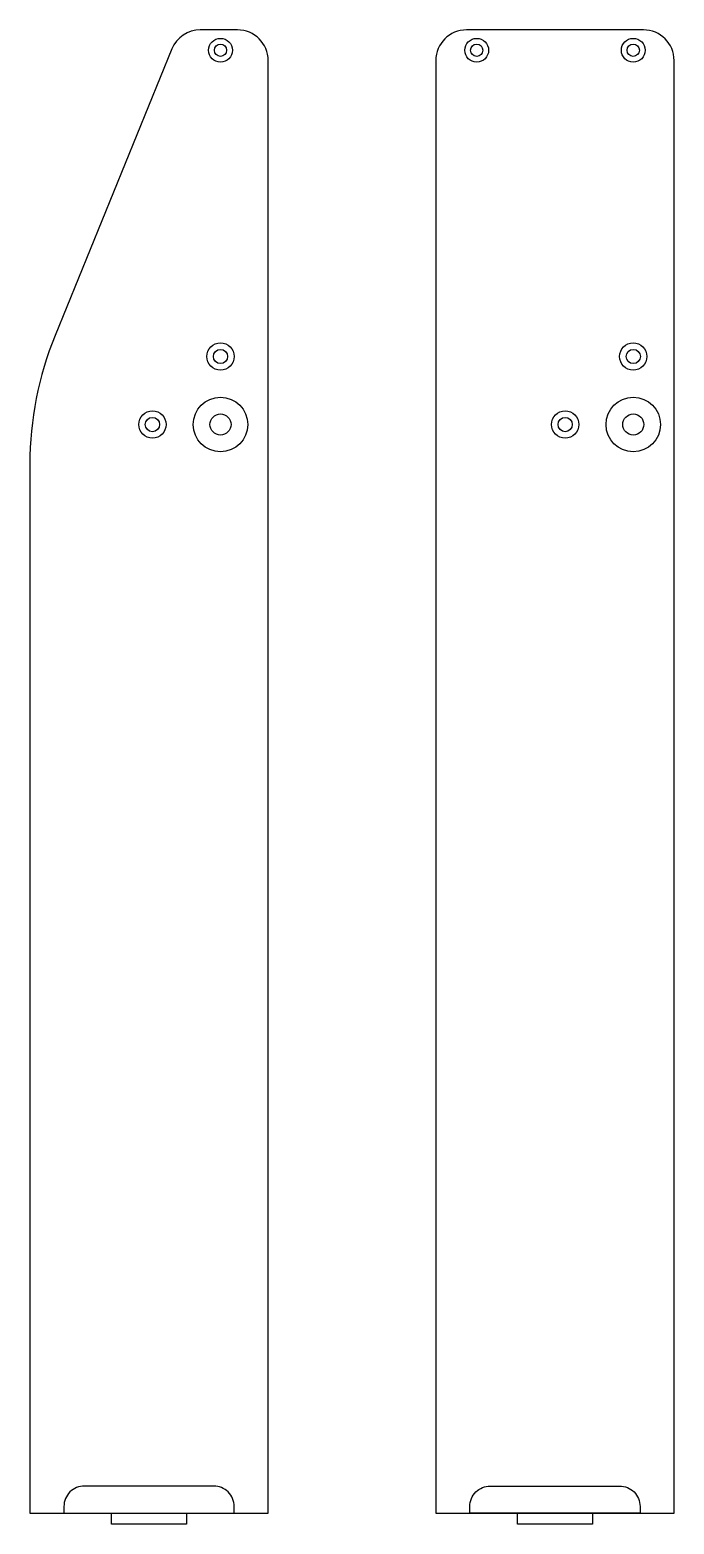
# Model space of a CAD drawing. Header units: millimetres. Extents: x 0 to 95, y -2 to 218.
import ezdxf

# ---------------------------------------------------------------- set-up
doc = ezdxf.new("R2010")
doc.units = ezdxf.units.MM

msp = doc.modelspace()

# ---------------------------------------------------------------- linework, layer by layer
for p, q in [((30.5, 218), (25.03, 218)), ((90.13, 218), (64.13, 218)), ((20.86, 215.2), (3.7, 173.07)), ((35, 0), (35, 213.5)), ((59.63, 213.5), (59.63, 0)), ((94.63, 0), (94.63, 213.5)), ((0, 154.21), (0, 0)), ((0, 0), (35, 0)), ((59.63, 0), (94.63, 0))]:
    msp.add_line(p, q)
for points in [[(5, 1), (5, 0), (30, 0), (30, 1, 0.414214), (27, 4), (8, 4, 0.414214)], [(89.63, 0), (64.63, 0), (64.63, 1, -0.414214), (67.63, 4), (86.63, 4, -0.414214), (89.63, 1)]]:
    msp.add_lwpolyline(points, format="xyb", close=True)
for points in [[(12, 0), (23, 0), (23, -1.6), (12, -1.6)], [(82.63, -1.6), (71.63, -1.6), (71.63, 0), (82.63, 0)]]:
    msp.add_lwpolyline(points, close=True)
for centre, radius in [((28, 215), 1.75), ((28, 215), 0.9), ((65.63, 215), 1.75), ((65.63, 215), 0.9), ((88.63, 215), 1.75), ((88.63, 215), 0.9), ((28, 170), 2), ((88.63, 170), 2), ((28, 170), 1.05), ((88.63, 170), 1.05), ((28, 160), 4), ((88.63, 160), 4), ((18, 160), 2), ((18, 160), 1.05), ((28, 160), 1.55), ((78.63, 160), 2), ((78.63, 160), 1.05), ((88.63, 160), 1.55)]:
    msp.add_circle(centre, radius)
for centre, radius, start, end in [((25.03, 213.5), 4.5, 90, 157.8337), ((30.5, 213.5), 4.5, 0, 90), ((64.13, 213.5), 4.5, 90, 180), ((90.13, 213.5), 4.5, 0, 90), ((50, 154.21), 50, 157.8337, 180)]:
    msp.add_arc(centre, radius, start, end)

doc.saveas('drawing.dxf')
